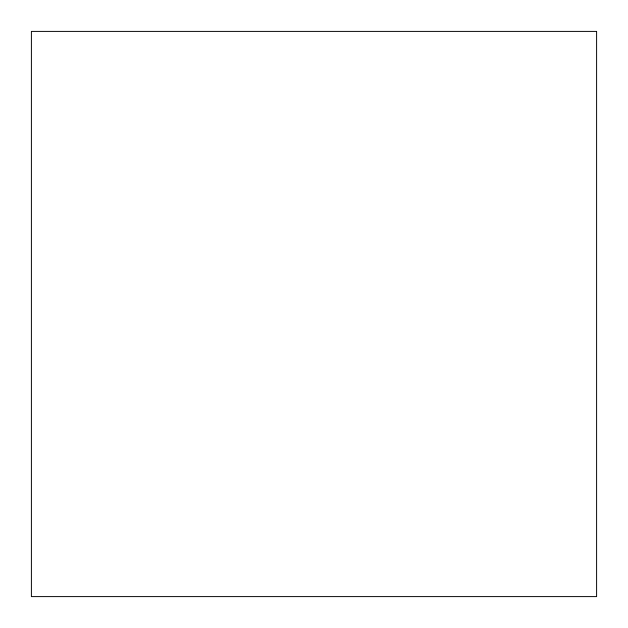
<?xml version="1.0" encoding="UTF-8"?>
<svg xmlns="http://www.w3.org/2000/svg" width="628" height="628" viewBox="0 0 628 628"><rect width="100%" height="100%" fill="white"/><g stroke="black" fill="none" stroke-linecap="round" stroke-linejoin="round"><path stroke-width="0.94" d="M596.6 31.4L31.4 31.4L31.4 596.6L596.6 596.6L596.6 31.4"/></g></svg>
